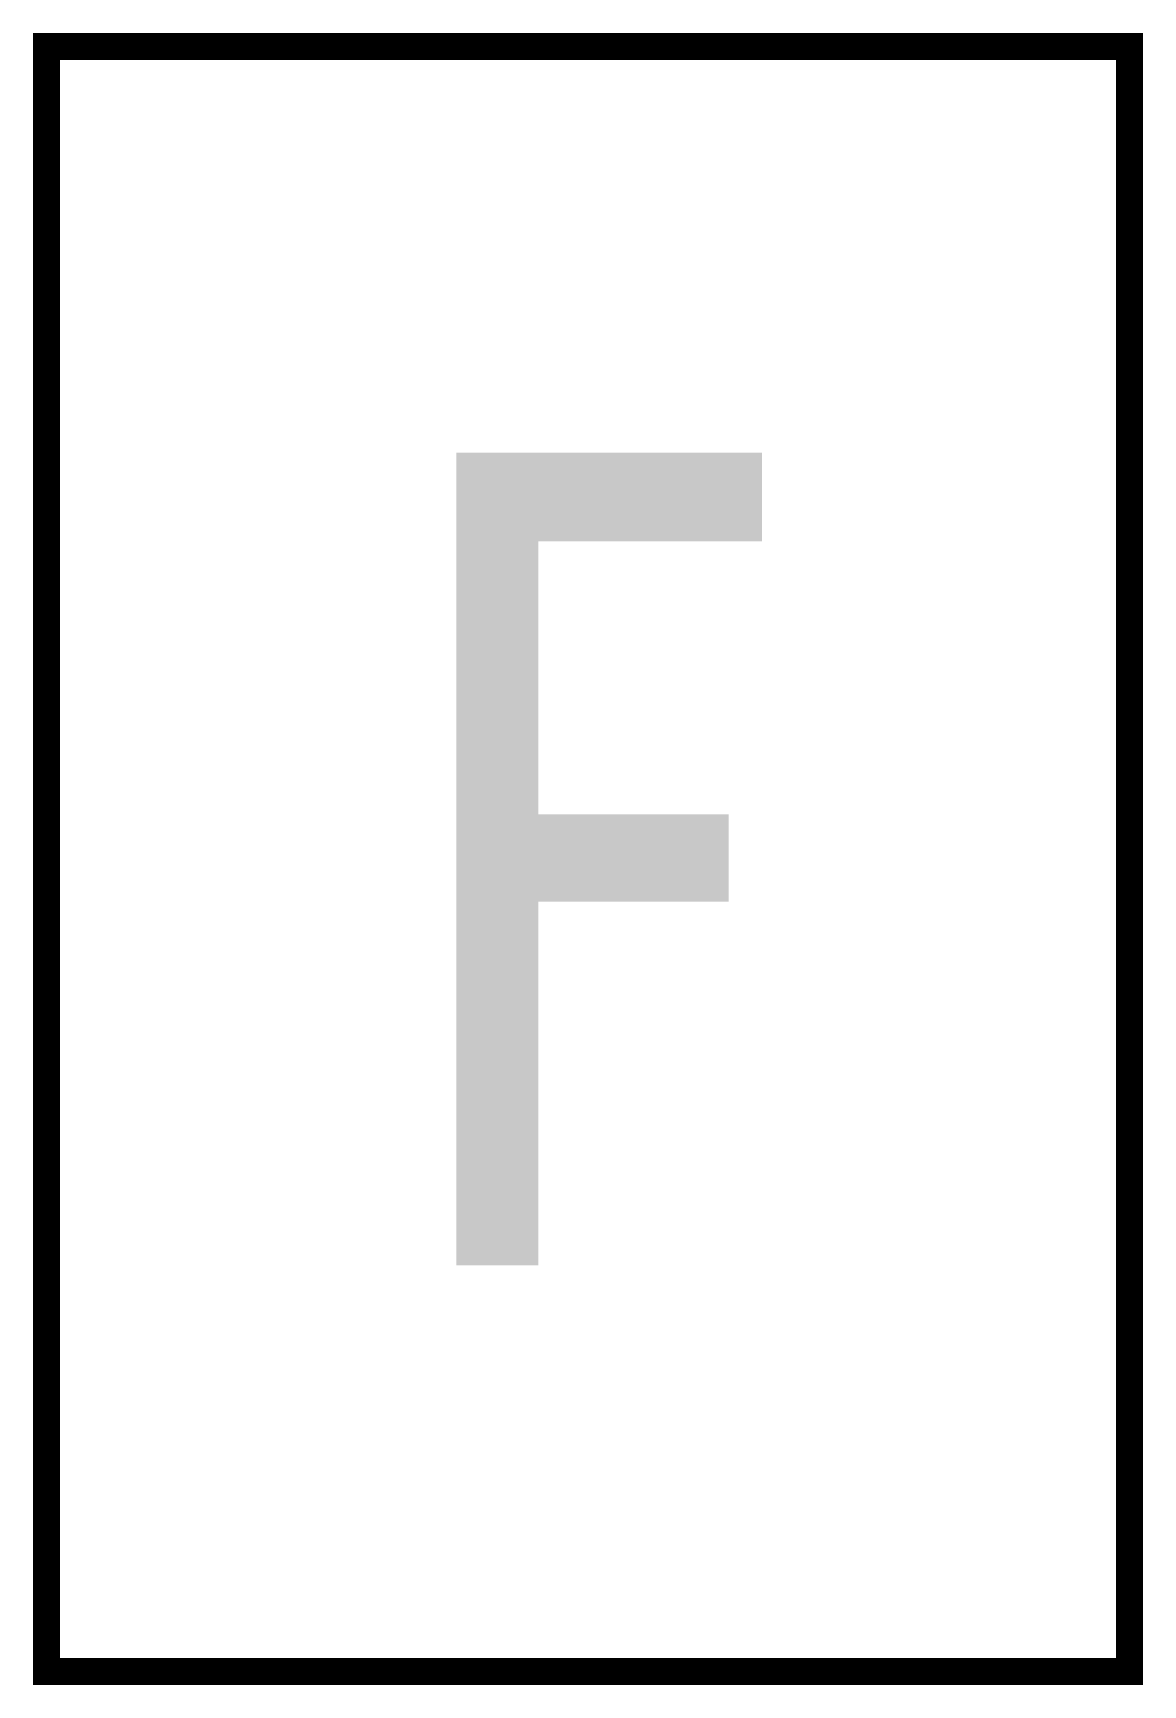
# Model space of a CAD drawing. Header units: inches. Extents: x -0.05 to 4.05, y -0.05 to 6.05.
import ezdxf
from ezdxf.enums import TextEntityAlignment as Align

# ---------------------------------------------------------------- set-up
doc = ezdxf.new("R2010")
doc.units = ezdxf.units.IN
doc.header["$MEASUREMENT"] = 0
doc.styles.add('ST', font='', dxfattribs={"width": 0.8})
doc.styles.get('ST').set_extended_font_data('SimSun')

msp = doc.modelspace()

# ---------------------------------------------------------------- linework, layer by layer
at = {"const_width": 0.1}
msp.add_lwpolyline([(0, 6), (4, 6), (4, 0), (0, 0)], close=True, dxfattribs=at)

# ---------------------------------------------------------------- texts
at = {"color": 7, "style": 'ST', "width": 0.8}
msp.add_text('F', height=3, dxfattribs=at).set_placement((2, 3), align=Align.MIDDLE)

doc.saveas('drawing.dxf')
